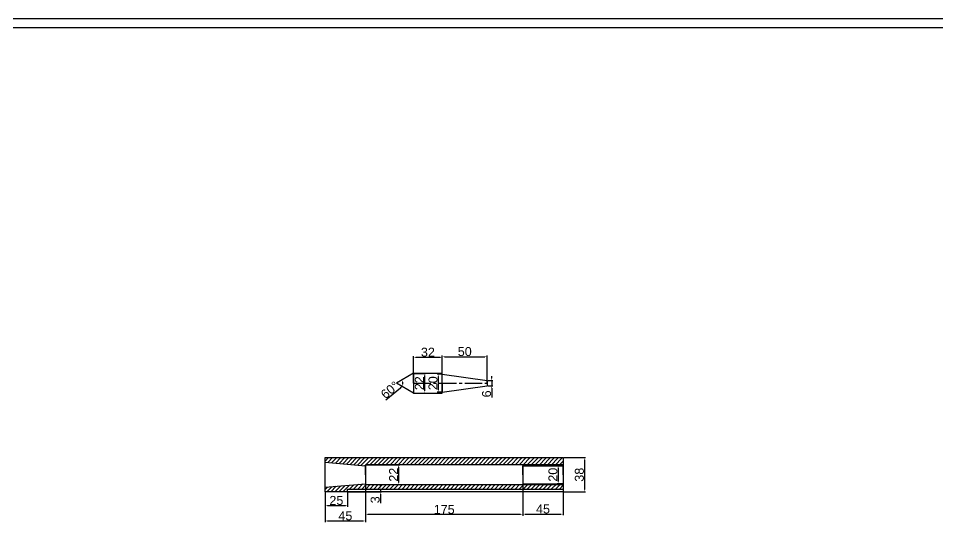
# Model space of a CAD drawing. Header units: millimetres. Extents: x 1490 to 5946, y 485 to 2657.
# Drawn here: x 3894 to 4917, y 2087 to 2657 of the extents above; entities that cross this region are included whole.
import ezdxf

# ---------------------------------------------------------------- set-up
doc = ezdxf.new("R2010")
doc.units = ezdxf.units.MM
doc.linetypes.add('CENTER2', pattern=[28.575, 19.05, -3.175, 3.175, -3.175])
doc.styles.get("Standard").update_dxf_attribs({"font": 'arial.ttf'})
doc.dimstyles.new('ISO-25', dxfattribs={"dimtxt": 10, "dimasz": 2.5, "dimexe": 1.25, "dimexo": 0.625, "dimtad": 1, "dimtxsty": 'Standard', "dimcen": 2.5, "dimadec": 0, "dimazin": 0, "dimtfac": 1, "dimtmove": 0, "dimatfit": 3, "dimfxl": 1, "dimarcsym": 0})

# ---------------------------------------------------------------- blocks, each defined once
blk = doc.blocks.new('*D146')
at = {"color": 0, "lineweight": -2, "transparency": 16777216}
for p, q in [((4500.1, 2158.9), (4493.8, 2158.9)), ((4495, 2156.4), (4495, 2141.4)), ((4500.1, 2138.9), (4493.8, 2138.9))]:
    blk.add_line(p, q, dxfattribs=at)
at = {"color": 0, "transparency": 16777216}
for points in [[(4494.6, 2156.4), (4495.4, 2156.4), (4495, 2158.9)], [(4494.6, 2141.4), (4495.4, 2141.4), (4495, 2138.9)]]:
    blk.add_solid(points, dxfattribs=at)
at = {"layer": 'Defpoints', "color": 0, "transparency": 16777216}
for p in [(4500.7, 2158.9), (4495, 2138.9), (4500.7, 2138.9)]:
    blk.add_point(p, dxfattribs=at)
at = {"color": 0, "transparency": 16777216, "insert": (4489.3, 2148.9), "char_height": 10, "attachment_point": 5, "rotation": 90}
blk.add_mtext('20', dxfattribs=at)
blk = doc.blocks.new('*D147')
at = {"color": 0, "lineweight": -2, "transparency": 16777216}
for p, q in [((4501.3, 2167.9), (4525.7, 2167.9)), ((4524.5, 2165.4), (4524.5, 2132.4)), ((4501.3, 2129.9), (4525.7, 2129.9))]:
    blk.add_line(p, q, dxfattribs=at)
at = {"color": 0, "transparency": 16777216}
for points in [[(4524.1, 2165.4), (4524.9, 2165.4), (4524.5, 2167.9)], [(4524.1, 2132.4), (4524.9, 2132.4), (4524.5, 2129.9)]]:
    blk.add_solid(points, dxfattribs=at)
at = {"layer": 'Defpoints', "color": 0, "transparency": 16777216}
for p in [(4500.7, 2167.9), (4500.7, 2129.9), (4524.5, 2129.9)]:
    blk.add_point(p, dxfattribs=at)
at = {"color": 0, "transparency": 16777216, "insert": (4518.7, 2148.9), "char_height": 10, "attachment_point": 5, "rotation": 90}
blk.add_mtext('38', dxfattribs=at)
blk = doc.blocks.new('*D148')
at = {"color": 0, "lineweight": -2, "transparency": 16777216}
for p, q in [((4235.7, 2129.3), (4235.7, 2113.2)), ((4260.7, 2129.3), (4260.7, 2113.2)), ((4238.2, 2114.5), (4258.2, 2114.5))]:
    blk.add_line(p, q, dxfattribs=at)
at = {"color": 0, "transparency": 16777216}
for points in [[(4238.2, 2114.9), (4238.2, 2114.1), (4235.7, 2114.5)], [(4258.2, 2114.9), (4258.2, 2114.1), (4260.7, 2114.5)]]:
    blk.add_solid(points, dxfattribs=at)
at = {"layer": 'Defpoints', "color": 0, "transparency": 16777216}
for p in [(4235.7, 2129.9), (4260.7, 2129.9), (4260.7, 2114.5)]:
    blk.add_point(p, dxfattribs=at)
at = {"color": 0, "transparency": 16777216, "insert": (4248.2, 2120.2), "char_height": 10, "attachment_point": 5}
blk.add_mtext('25', dxfattribs=at)
blk = doc.blocks.new('*D149')
at = {"color": 0, "lineweight": -2, "transparency": 16777216}
for p, q in [((4235.7, 2129.3), (4235.7, 2096.2)), ((4280.7, 2138.3), (4280.7, 2096.2)), ((4238.2, 2097.4), (4278.2, 2097.4))]:
    blk.add_line(p, q, dxfattribs=at)
at = {"color": 0, "transparency": 16777216}
for points in [[(4238.2, 2097.8), (4238.2, 2097), (4235.7, 2097.4)], [(4278.2, 2097.8), (4278.2, 2097), (4280.7, 2097.4)]]:
    blk.add_solid(points, dxfattribs=at)
at = {"layer": 'Defpoints', "color": 0, "transparency": 16777216}
for p in [(4280.7, 2138.9), (4235.7, 2129.9), (4280.7, 2097.4)]:
    blk.add_point(p, dxfattribs=at)
at = {"color": 0, "transparency": 16777216, "insert": (4258.2, 2103.1), "char_height": 10, "attachment_point": 5}
blk.add_mtext('45', dxfattribs=at)
blk = doc.blocks.new('*D150')
at = {"color": 0, "lineweight": -2, "transparency": 16777216}
for p, q in [((4455.7, 2137.3), (4455.7, 2103.7)), ((4500.7, 2137.3), (4500.7, 2103.7)), ((4458.2, 2105), (4498.2, 2105))]:
    blk.add_line(p, q, dxfattribs=at)
at = {"color": 0, "transparency": 16777216}
for points in [[(4458.2, 2105.4), (4458.2, 2104.5), (4455.7, 2105)], [(4498.2, 2105.4), (4498.2, 2104.5), (4500.7, 2105)]]:
    blk.add_solid(points, dxfattribs=at)
at = {"layer": 'Defpoints', "color": 0, "transparency": 16777216}
for p in [(4455.7, 2137.9), (4500.7, 2137.9), (4500.7, 2105)]:
    blk.add_point(p, dxfattribs=at)
at = {"color": 0, "transparency": 16777216, "insert": (4478.2, 2110.7), "char_height": 10, "attachment_point": 5}
blk.add_mtext('45', dxfattribs=at)
blk = doc.blocks.new('*D151')
at = {"color": 0, "lineweight": -2, "transparency": 16777216}
for p, q in [((4280.7, 2137.3), (4280.7, 2103.3)), ((4455.7, 2137.3), (4455.7, 2103.3)), ((4453.2, 2104.5), (4283.2, 2104.5))]:
    blk.add_line(p, q, dxfattribs=at)
at = {"color": 0, "transparency": 16777216}
for points in [[(4283.2, 2104.9), (4283.2, 2104.1), (4280.7, 2104.5)], [(4453.2, 2104.9), (4453.2, 2104.1), (4455.7, 2104.5)]]:
    blk.add_solid(points, dxfattribs=at)
at = {"layer": 'Defpoints', "color": 0, "transparency": 16777216}
for p in [(4280.7, 2137.9), (4455.7, 2137.9), (4280.7, 2104.5)]:
    blk.add_point(p, dxfattribs=at)
at = {"color": 0, "transparency": 16777216, "insert": (4368.2, 2110.2), "char_height": 10, "attachment_point": 5}
blk.add_mtext('175', dxfattribs=at)
blk = doc.blocks.new('*D152')
at = {"color": 0, "lineweight": -2, "transparency": 16777216}
for p, q in [((4261.3, 2132.9), (4298.4, 2132.9)), ((4261.3, 2129.9), (4298.4, 2129.9)), ((4297.2, 2135.4), (4297.2, 2137.9)), ((4297.2, 2132.9), (4297.2, 2129.9)), ((4297.2, 2127.4), (4297.2, 2117.1))]:
    blk.add_line(p, q, dxfattribs=at)
at = {"color": 0, "transparency": 16777216}
for points in [[(4296.8, 2135.4), (4297.6, 2135.4), (4297.2, 2132.9)], [(4296.8, 2127.4), (4297.6, 2127.4), (4297.2, 2129.9)]]:
    blk.add_solid(points, dxfattribs=at)
at = {"layer": 'Defpoints', "color": 0, "transparency": 16777216}
for p in [(4260.7, 2132.9), (4260.7, 2129.9), (4297.2, 2129.9)]:
    blk.add_point(p, dxfattribs=at)
at = {"color": 0, "transparency": 16777216, "insert": (4291.4, 2121), "char_height": 10, "attachment_point": 5, "rotation": 90}
blk.add_mtext('3', dxfattribs=at)
blk = doc.blocks.new('*D153')
at = {"color": 0, "lineweight": -2, "transparency": 16777216}
for p, q in [((4281.3, 2159.9), (4318.8, 2159.9)), ((4317.5, 2157.4), (4317.5, 2140.4)), ((4281.3, 2137.9), (4318.8, 2137.9))]:
    blk.add_line(p, q, dxfattribs=at)
at = {"color": 0, "transparency": 16777216}
for points in [[(4317.1, 2157.4), (4317.9, 2157.4), (4317.5, 2159.9)], [(4317.1, 2140.4), (4317.9, 2140.4), (4317.5, 2137.9)]]:
    blk.add_solid(points, dxfattribs=at)
at = {"layer": 'Defpoints', "color": 0, "transparency": 16777216}
for p in [(4280.7, 2159.9), (4280.7, 2137.9), (4317.5, 2137.9)]:
    blk.add_point(p, dxfattribs=at)
at = {"color": 0, "transparency": 16777216, "insert": (4311.9, 2148.9), "char_height": 10, "attachment_point": 5, "rotation": 90}
blk.add_mtext('22', dxfattribs=at)
blk = doc.blocks.new('*D154')
at = {"color": 0, "lineweight": -2, "transparency": 16777216}
blk.add_line((4319.5, 2245.4), (4303.3, 2232.1), dxfattribs=at)
for start, end in [(350.5714, 9.4286), (309.4286, 330)]:
    blk.add_arc((4315.1, 2250.8), 7, start, end, dxfattribs=at)
at = {"color": 0, "transparency": 16777216}
for points in [[(4321.6, 2251.8), (4322.4, 2252.1), (4321.1, 2254.3)], [(4322.4, 2249.5), (4321.6, 2249.8), (4321.1, 2247.3)]]:
    blk.add_solid(points, dxfattribs=at)
at = {"layer": 'Defpoints', "color": 0, "transparency": 16777216}
for p in [(4334.1, 2261.8), (4322, 2252), (4315.1, 2250.8), (4315.1, 2250.8), (4334.1, 2239.8)]:
    blk.add_point(p, dxfattribs=at)
at = {"color": 0, "transparency": 16777216, "insert": (4307.8, 2243.2), "char_height": 10, "attachment_point": 5, "rotation": 39.4286}
blk.add_mtext('60°', dxfattribs=at)
blk = doc.blocks.new('*D155')
at = {"color": 0, "lineweight": -2, "transparency": 16777216}
for p, q in [((4334.7, 2261.8), (4347.5, 2261.8)), ((4346.3, 2259.3), (4346.3, 2242.3)), ((4334.7, 2239.8), (4347.5, 2239.8))]:
    blk.add_line(p, q, dxfattribs=at)
at = {"color": 0, "transparency": 16777216}
for points in [[(4345.9, 2259.3), (4346.7, 2259.3), (4346.3, 2261.8)], [(4345.9, 2242.3), (4346.7, 2242.3), (4346.3, 2239.8)]]:
    blk.add_solid(points, dxfattribs=at)
at = {"layer": 'Defpoints', "color": 0, "transparency": 16777216}
for p in [(4334.1, 2261.8), (4334.1, 2239.8), (4346.3, 2239.8)]:
    blk.add_point(p, dxfattribs=at)
at = {"color": 0, "transparency": 16777216, "insert": (4340.6, 2250.8), "char_height": 10, "attachment_point": 5, "rotation": 90}
blk.add_mtext('22', dxfattribs=at)
blk = doc.blocks.new('*D156')
at = {"color": 0, "lineweight": -2, "transparency": 16777216}
for p, q in [((4365.5, 2260.8), (4360.3, 2260.8)), ((4361.6, 2258.3), (4361.6, 2243.3)), ((4365.5, 2240.8), (4360.3, 2240.8))]:
    blk.add_line(p, q, dxfattribs=at)
at = {"color": 0, "transparency": 16777216}
for points in [[(4361.1, 2258.3), (4362, 2258.3), (4361.6, 2260.8)], [(4361.1, 2243.3), (4362, 2243.3), (4361.6, 2240.8)]]:
    blk.add_solid(points, dxfattribs=at)
at = {"layer": 'Defpoints', "color": 0, "transparency": 16777216}
for p in [(4366.1, 2260.8), (4361.6, 2240.8), (4366.1, 2240.8)]:
    blk.add_point(p, dxfattribs=at)
at = {"color": 0, "transparency": 16777216, "insert": (4355.8, 2250.8), "char_height": 10, "attachment_point": 5, "rotation": 90}
blk.add_mtext('20', dxfattribs=at)
blk = doc.blocks.new('*D157')
at = {"color": 0, "lineweight": -2, "transparency": 16777216}
for p, q in [((4416.7, 2253.8), (4422.4, 2253.8)), ((4421.1, 2256.3), (4421.1, 2258.8)), ((4421.1, 2253.8), (4421.1, 2247.8)), ((4416.7, 2247.8), (4422.4, 2247.8)), ((4421.1, 2245.3), (4421.1, 2235))]:
    blk.add_line(p, q, dxfattribs=at)
at = {"color": 0, "transparency": 16777216}
for points in [[(4420.7, 2256.3), (4421.6, 2256.3), (4421.1, 2253.8)], [(4420.7, 2245.3), (4421.6, 2245.3), (4421.1, 2247.8)]]:
    blk.add_solid(points, dxfattribs=at)
at = {"layer": 'Defpoints', "color": 0, "transparency": 16777216}
for p in [(4416.1, 2253.8), (4416.1, 2247.8), (4421.1, 2247.8)]:
    blk.add_point(p, dxfattribs=at)
at = {"color": 0, "transparency": 16777216, "insert": (4415.4, 2238.9), "char_height": 10, "attachment_point": 5, "rotation": 90}
blk.add_mtext('6', dxfattribs=at)
blk = doc.blocks.new('*D158')
at = {"color": 0, "lineweight": -2, "transparency": 16777216}
for p, q in [((4366.1, 2261.5), (4366.1, 2281.5)), ((4368.6, 2280.3), (4413.6, 2280.3)), ((4416.1, 2254.5), (4416.1, 2281.5))]:
    blk.add_line(p, q, dxfattribs=at)
at = {"color": 0, "transparency": 16777216}
for points in [[(4368.6, 2280.7), (4368.6, 2279.8), (4366.1, 2280.3)], [(4413.6, 2280.7), (4413.6, 2279.8), (4416.1, 2280.3)]]:
    blk.add_solid(points, dxfattribs=at)
at = {"layer": 'Defpoints', "color": 0, "transparency": 16777216}
for p in [(4416.1, 2280.3), (4366.1, 2260.8), (4416.1, 2253.8)]:
    blk.add_point(p, dxfattribs=at)
at = {"color": 0, "transparency": 16777216, "insert": (4391.1, 2286), "char_height": 10, "attachment_point": 5}
blk.add_mtext('50', dxfattribs=at)
blk = doc.blocks.new('*D159')
at = {"color": 0, "lineweight": -2, "transparency": 16777216}
for p, q in [((4334.1, 2262.5), (4334.1, 2280.9)), ((4363.6, 2279.6), (4336.6, 2279.6)), ((4366.1, 2262.5), (4366.1, 2280.9))]:
    blk.add_line(p, q, dxfattribs=at)
at = {"color": 0, "transparency": 16777216}
for points in [[(4336.6, 2280), (4336.6, 2279.2), (4334.1, 2279.6)], [(4363.6, 2280), (4363.6, 2279.2), (4366.1, 2279.6)]]:
    blk.add_solid(points, dxfattribs=at)
at = {"layer": 'Defpoints', "color": 0, "transparency": 16777216}
for p in [(4334.1, 2279.6), (4334.1, 2261.8), (4366.1, 2261.8)]:
    blk.add_point(p, dxfattribs=at)
at = {"color": 0, "transparency": 16777216, "insert": (4350.1, 2285.3), "char_height": 10, "attachment_point": 5}
blk.add_mtext('32', dxfattribs=at)

msp = doc.modelspace()

# ---------------------------------------------------------------- hatches: boundary and pattern name
at = {"true_color": 0xf8d731}
h = msp.add_hatch(dxfattribs=at)
h.set_pattern_fill('ANSI31', color=40)
h.set_pattern_definition([(45, (69.1616, 426.6768), (-2.245064, 2.245064), [])])
h.paths.add_polyline_path([(4500.695, 2167.929), (4235.695, 2167.929), (4235.695, 2162.929), (4280.695, 2158.929), (4280.695, 2159.929), (4455.695, 2159.929), (4500.695, 2159.929)])
h.paths.add_polyline_path([(4500.695, 2137.929), (4455.695, 2137.929), (4280.695, 2137.929), (4280.695, 2138.929), (4235.695, 2134.929), (4235.695, 2129.929), (4260.695, 2129.929), (4260.695, 2132.929), (4500.695, 2132.929)])
h.paths.add_polyline_path([(4500.695, 2159.929), (4455.695, 2159.929), (4455.695, 2158.929), (4500.695, 2158.929)], flags=17)
h.paths.add_polyline_path([(4500.695, 2138.929), (4455.695, 2138.929), (4455.695, 2137.929), (4500.695, 2137.929)], flags=17)

# ---------------------------------------------------------------- linework, layer by layer
for p, q in [((4334.116, 2261.83), (4315.064, 2250.83)), ((4334.116, 2250.83), (4334.116, 2261.83)), ((4334.116, 2261.83), (4334.116, 2239.83)), ((4334.116, 2261.83), (4366.116, 2261.83)), ((4366.116, 2239.83), (4366.116, 2261.83)), ((4366.116, 2260.83), (4416.116, 2253.83)), ((4416.116, 2250.83), (4416.116, 2253.83)), ((4416.116, 2253.83), (4416.116, 2247.83)), ((4334.116, 2239.83), (4315.064, 2250.83)), ((4366.116, 2250.83), (4366.116, 2240.83)), ((4366.116, 2250.83), (4366.116, 2240.83)), ((4366.116, 2240.83), (4416.116, 2247.83)), ((4334.116, 2239.83), (4366.116, 2239.83)), ((4235.695, 2159.929), (4235.695, 2162.929)), ((4235.695, 2162.929), (4280.695, 2158.929)), ((4235.695, 2148.929), (4235.695, 2159.929)), ((4455.695, 2159.929), (4280.695, 2159.929)), ((4280.695, 2159.929), (4280.695, 2137.929)), ((4500.695, 2159.929), (4455.695, 2159.929)), ((4455.695, 2159.929), (4455.695, 2137.929)), ((4500.695, 2148.929), (4500.695, 2159.929)), ((4280.695, 2148.929), (4280.695, 2158.929)), ((4455.695, 2148.929), (4455.695, 2158.929)), ((4455.695, 2158.929), (4500.695, 2158.929)), ((4455.695, 2148.929), (4455.695, 2138.929)), ((4235.695, 2134.929), (4280.695, 2138.929)), ((4455.695, 2138.929), (4500.695, 2138.929)), ((4260.695, 2129.929), (4260.695, 2132.929)), ((4260.695, 2132.929), (4500.695, 2132.929)), ((4280.695, 2137.929), (4455.695, 2137.929)), ((4455.695, 2137.929), (4500.695, 2137.929))]:
    msp.add_line(p, q)
at = {"linetype": 'CENTER2'}
msp.add_line((4334.116, 2250.83), (4416.116, 2250.83), dxfattribs=at)
for points in [[(1490.262, 2657.068), (5940.769, 2657.068), (5940.769, 485.474), (1490.262, 485.474)], [(1500.262, 2647.068), (5930.769, 2647.068), (5930.769, 495.474), (1500.262, 495.474)], [(4235.695, 2167.929), (4500.695, 2167.929), (4500.695, 2129.929), (4235.695, 2129.929)]]:
    msp.add_lwpolyline(points, close=True)

# ---------------------------------------------------------------- dimensions: what is measured, and where the dimension line sits
for base, p1, p2, picture, middle in [((4416.116, 2280.255), (4366.116, 2260.83), (4416.116, 2253.83), '*D158', (4391.116, 2285.985)), ((4334.116, 2279.612), (4366.116, 2261.83), (4334.116, 2261.83), '*D159', (4350.116, 2285.346)), ((4280.695, 2097.42), (4235.695, 2129.929), (4280.695, 2138.929), '*D149', (4258.195, 2103.13)), ((4260.695, 2114.482), (4235.695, 2129.929), (4260.695, 2129.929), '*D148', (4248.195, 2120.213)), ((4280.695, 2104.511), (4455.695, 2137.929), (4280.695, 2137.929), '*D151', (4368.195, 2110.241)), ((4500.695, 2104.954), (4455.695, 2137.929), (4500.695, 2137.929), '*D150', (4478.195, 2110.664))]:
    dim = msp.add_linear_dim(base=base, p1=p1, p2=p2, dimstyle='ISO-25')
    dim.commit()
    dim.dimension.update_dxf_attribs({"geometry": picture, "text_midpoint": middle})
dim = msp.add_angular_dim_2l(base=(4321.958, 2252.045), line1=((4334.116, 2239.83), (4315.064, 2250.83)), line2=((4334.116, 2261.83), (4315.064, 2250.83)), dimstyle='ISO-25')
dim.commit()
dim.dimension.update_dxf_attribs({"geometry": '*D154', "text_midpoint": (4307.79, 2243.205)})
for base, p1, p2, picture, middle in [((4346.29, 2239.83), (4334.116, 2261.83), (4334.116, 2239.83), '*D155', (4340.645, 2250.83)), ((4361.553, 2240.83), (4366.116, 2260.83), (4366.116, 2240.83), '*D156', (4355.822, 2250.83)), ((4421.135, 2247.83), (4416.116, 2253.83), (4416.116, 2247.83), '*D157', (4415.404, 2238.903)), ((4317.505, 2137.929), (4280.695, 2159.929), (4280.695, 2137.929), '*D153', (4311.86, 2148.929)), ((4524.483, 2129.929), (4500.695, 2167.929), (4500.695, 2129.929), '*D147', (4518.748, 2148.929)), ((4495.032, 2138.929), (4500.695, 2158.929), (4500.695, 2138.929), '*D146', (4489.301, 2148.929)), ((4297.168, 2129.929), (4260.695, 2132.929), (4260.695, 2129.929), '*D152', (4291.434, 2121.03))]:
    dim = msp.add_linear_dim(base=base, p1=p1, p2=p2, angle=90, dimstyle='ISO-25')
    dim.commit()
    dim.dimension.update_dxf_attribs({"geometry": picture, "text_midpoint": middle})

doc.saveas('drawing.dxf')
